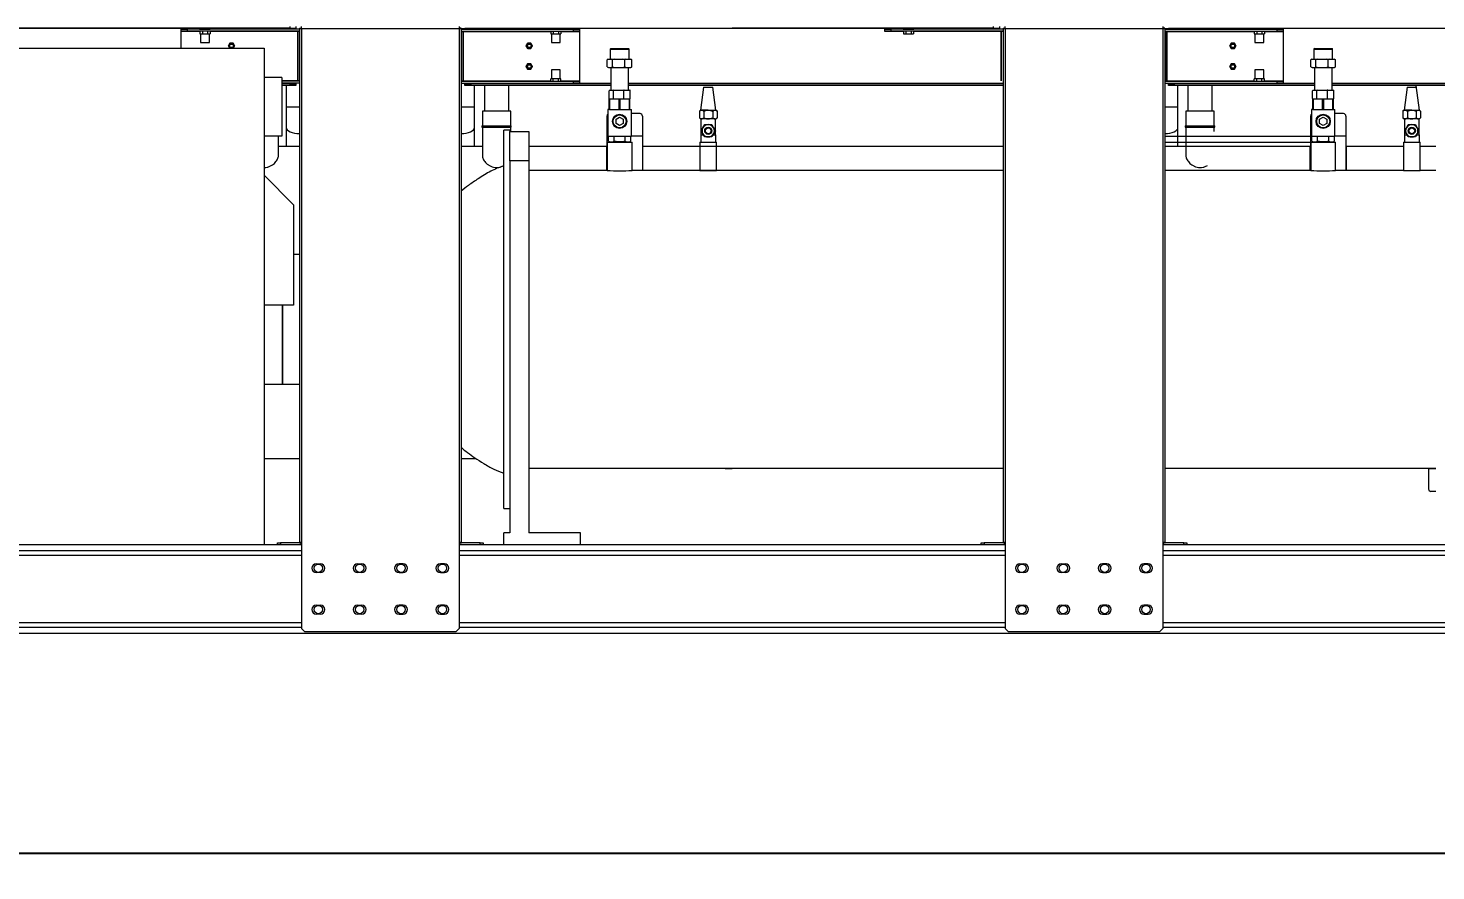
# Model space of a CAD drawing. Header units: millimetres. Extents: x 113490 to 142599, y -20467 to 115.
# Drawn here: x 129510 to 131893, y -8731 to -7305 of the extents above; entities that cross this region are included whole.
import ezdxf

# ---------------------------------------------------------------- set-up
doc = ezdxf.new("R2010")
doc.units = ezdxf.units.MM
doc.layers.add('DV1_0', color=7, linetype='Continuous')
doc.styles.get("Standard").update_dxf_attribs({"font": 'msyh.ttf'})
doc.dimstyles.new('ISO-25', dxfattribs={"dimtxt": 2.5, "dimasz": 2.5, "dimexe": 1.25, "dimexo": 0.625, "dimtad": 1, "dimtxsty": 'Standard', "dimcen": 2.5, "dimadec": 0, "dimazin": 0, "dimtfac": 1, "dimtmove": 0, "dimatfit": 3, "dimfxl": 1, "dimarcsym": 0})

# ---------------------------------------------------------------- blocks, each defined once
blk = doc.blocks.new('*D15')
at = {"color": 0, "lineweight": -2}
for p, q in [((122355.3, -8236.2), (122355.3, -8731)), ((135475.3, -8236.2), (135475.3, -8731)), ((122415.3, -8701), (135415.3, -8701))]:
    blk.add_line(p, q, dxfattribs=at)
at = {"color": 0}
for points in [[(122415.3, -8691), (122415.3, -8711), (122355.3, -8701)], [(135415.3, -8691), (135415.3, -8711), (135475.3, -8701)]]:
    blk.add_solid(points, dxfattribs=at)
at = {"layer": 'Defpoints', "color": 0}
for p in [(122355.3, -8235.2), (135475.3, -8235.2), (135475.3, -8701)]:
    blk.add_point(p, dxfattribs=at)
at = {"color": 0, "insert": (128915.3, -8655), "char_height": 50, "attachment_point": 5}
blk.add_mtext('13150', dxfattribs=at)

msp = doc.modelspace()

# ---------------------------------------------------------------- linework, layer by layer
at = {"layer": 'DV1_0', "color": 7, "linetype": 'Continuous', "lineweight": 20}
for p, q in [((129963.3, -7306), (129058.3, -7306)), ((129800.6, -7310.9), (129769.3, -7310.9)), ((129965.7, -7310.9), (129817.9, -7310.9)), ((129963.3, -7306.6), (129969.3, -7306.6)), ((129965.7, -7310.9), (129965.7, -7394.7)), ((129972.9, -7306), (130239.7, -7306)), ((129972.9, -7306), (129972.9, -8175.4)), ((130239.7, -7306), (130239.7, -8175.4)), ((130249.3, -7306.6), (130243.3, -7306.6)), ((130246.9, -7310.9), (130394.6, -7310.9)), ((130246.9, -7394.7), (130246.9, -7310.9)), ((130701.8, -7306), (130249.3, -7306)), ((130411.9, -7310.9), (130443.3, -7310.9)), ((131154.3, -7306), (130701.8, -7306)), ((130991.6, -7310.9), (130960.3, -7310.9)), ((131156.7, -7310.9), (131008.9, -7310.9)), ((131154.3, -7306.6), (131160.3, -7306.6)), ((131156.7, -7310.9), (131156.7, -7394.7)), ((131163.9, -7306), (131430.7, -7306)), ((131163.9, -7306), (131163.9, -8175.4)), ((131430.7, -7306), (131430.7, -8175.4)), ((131440.3, -7306.6), (131434.3, -7306.6)), ((131437.9, -7310.9), (131585.6, -7310.9)), ((131437.9, -7394.7), (131437.9, -7310.9)), ((132345.3, -7306), (131440.3, -7306)), ((131602.9, -7310.9), (131634.3, -7310.9)), ((130495.3, -7341), (130527.3, -7341)), ((131686.3, -7341), (131718.3, -7341)), ((129965.7, -7394.7), (129939.3, -7394.7)), ((129963.3, -7398.8), (129939.3, -7398.8)), ((130246.9, -7394.7), (130394.6, -7394.7)), ((130394.3, -7398.8), (130249.3, -7398.8)), ((130411.9, -7394.7), (130443.3, -7394.7)), ((130496.3, -7398.8), (130412.3, -7398.8)), ((131160.3, -7398.8), (130526.3, -7398.8)), ((131437.9, -7394.7), (131585.6, -7394.7)), ((131585.3, -7398.8), (131440.3, -7398.8)), ((131602.9, -7394.7), (131634.3, -7394.7)), ((131687.3, -7398.8), (131603.3, -7398.8)), ((132345.3, -7398.8), (131717.3, -7398.8)), ((130494.8, -7443), (130494.8, -7425)), ((130510.3, -7443), (130510.3, -7425)), ((130512.3, -7443), (130512.3, -7425)), ((130527.8, -7443), (130527.8, -7425)), ((131685.8, -7443), (131685.8, -7425)), ((131701.3, -7443), (131701.3, -7425)), ((131703.3, -7443), (131703.3, -7425)), ((131718.8, -7443), (131718.8, -7425)), ((129947, -7438.3), (129969.3, -7438.3)), ((130243.3, -7438.3), (130265.5, -7438.3)), ((131434.3, -7438.3), (131456.5, -7438.3)), ((130357.3, -7530), (130325.3, -7530)), ((127857.7, -8197), (129972.9, -8197)), ((130239.7, -8197), (130701.8, -8197)), ((130701.8, -8197), (131163.9, -8197)), ((131430.7, -8197), (132354.9, -8197)), ((127857.7, -8311), (129972.9, -8311)), ((130239.7, -8311), (130701.8, -8311)), ((130701.8, -8311), (131163.9, -8311)), ((131430.7, -8311), (132354.9, -8311))]:
    msp.add_line(p, q, dxfattribs=at)
at = {"layer": 'DV1_0', "color": 7, "linetype": 'Continuous', "lineweight": 15}
for p, q in [((129953.3, -7305.4), (129068.3, -7305.4)), ((129769.3, -7310.3), (129769.3, -7307.3)), ((129769.3, -7307.3), (129779.3, -7307.3)), ((129769.3, -7310.9), (129769.3, -7310.3)), ((129779.3, -7310.3), (129769.3, -7310.3)), ((129769.3, -7339), (129769.3, -7310.9)), ((129969.3, -7307.3), (129779.3, -7307.3)), ((129779.3, -7307.3), (129779.3, -7310.3)), ((129969.3, -7310.3), (129779.3, -7310.3)), ((129800.3, -7307.3), (129800.3, -7306.8)), ((129800.3, -7306.8), (129804.8, -7306.8)), ((129800.6, -7310.3), (129800.6, -7314.8)), ((129800.6, -7314.8), (129802.8, -7314.8)), ((129801.8, -7314.8), (129801.8, -7329.8)), ((129802.8, -7314.8), (129804.9, -7314.8)), ((129804.8, -7307.3), (129804.8, -7306.8)), ((129804.8, -7306.8), (129813.8, -7306.8)), ((129804.9, -7310.3), (129804.9, -7314.8)), ((129804.9, -7314.8), (129809.3, -7314.8)), ((129809.3, -7314.8), (129813.6, -7314.8)), ((129813.6, -7310.3), (129813.6, -7314.8)), ((129813.6, -7314.8), (129815.8, -7314.8)), ((129813.8, -7307.3), (129813.8, -7306.8)), ((129813.8, -7306.8), (129818.3, -7306.8)), ((129815.8, -7314.8), (129817.9, -7314.8)), ((129816.8, -7329.8), (129816.8, -7314.8)), ((129817.9, -7310.3), (129817.9, -7314.8)), ((129818.3, -7307.3), (129818.3, -7306.8)), ((129953.3, -7305.4), (129953.3, -7302.4)), ((129963.3, -7302.4), (129963.3, -7305.4)), ((129963.3, -7306), (129963.3, -7305.4)), ((129963.3, -7307.3), (129963.3, -7306)), ((129965.7, -7310.3), (129965.7, -7310.9)), ((129966.3, -7310.9), (129965.7, -7310.9)), ((129966.3, -7310.9), (129966.3, -7394.7)), ((129969.3, -7310.9), (129966.3, -7310.9)), ((129969.3, -7305.4), (129969.3, -7306)), ((129969.3, -7305.4), (129972.3, -7305.4)), ((129969.3, -7306), (129972.9, -7306)), ((129969.3, -7306), (129969.3, -8175.4)), ((129972.9, -7305.4), (129972.3, -7305.4)), ((129972.3, -7305.4), (129972.3, -7306)), ((129972.9, -7306), (129972.9, -7302.4)), ((130239.7, -7302.4), (130239.7, -7306)), ((130240.3, -7305.4), (130239.7, -7305.4)), ((130239.7, -7306), (130243.3, -7306)), ((130243.3, -7305.4), (130240.3, -7305.4)), ((130240.3, -7305.4), (130240.3, -7306)), ((130243.3, -7305.4), (130243.3, -7306)), ((130243.3, -7306), (130243.3, -8175.4)), ((130243.3, -7307.3), (130433.3, -7307.3)), ((130243.3, -7310.3), (130433.3, -7310.3)), ((130243.3, -7310.9), (130246.3, -7310.9)), ((130246.3, -7310.9), (130246.9, -7310.9)), ((130246.3, -7394.7), (130246.3, -7310.9)), ((130246.9, -7310.9), (130246.9, -7310.3)), ((130249.3, -7306), (130249.3, -7305.4)), ((130249.3, -7307.3), (130249.3, -7306)), ((130394.3, -7307.3), (130394.3, -7306.8)), ((130394.3, -7306.8), (130398.8, -7306.8)), ((130394.6, -7310.3), (130394.6, -7314.8)), ((130394.6, -7314.8), (130396.8, -7314.8)), ((130395.8, -7314.8), (130395.8, -7329.8)), ((130396.8, -7314.8), (130398.9, -7314.8)), ((130398.8, -7307.3), (130398.8, -7306.8)), ((130398.8, -7306.8), (130407.8, -7306.8)), ((130398.9, -7310.3), (130398.9, -7314.8)), ((130398.9, -7314.8), (130403.3, -7314.8)), ((130403.3, -7314.8), (130407.6, -7314.8)), ((130407.6, -7310.3), (130407.6, -7314.8)), ((130407.6, -7314.8), (130409.8, -7314.8)), ((130407.8, -7307.3), (130407.8, -7306.8)), ((130407.8, -7306.8), (130412.3, -7306.8)), ((130409.8, -7314.8), (130411.9, -7314.8)), ((130410.8, -7329.8), (130410.8, -7314.8)), ((130411.9, -7310.3), (130411.9, -7314.8)), ((130412.3, -7307.3), (130412.3, -7306.8)), ((130433.3, -7310.3), (130433.3, -7307.3)), ((130433.3, -7307.3), (130443.3, -7307.3)), ((130443.3, -7310.3), (130433.3, -7310.3)), ((130443.3, -7307.3), (130443.3, -7310.3)), ((130443.3, -7310.3), (130443.3, -7310.9)), ((130443.3, -7310.9), (130443.3, -7394.7)), ((131144.3, -7305.4), (130701.8, -7305.4)), ((130960.3, -7310.3), (130960.3, -7307.3)), ((130960.3, -7307.3), (130970.3, -7307.3)), ((130960.3, -7310.9), (130960.3, -7310.3)), ((130970.3, -7310.3), (130960.3, -7310.3)), ((131160.3, -7307.3), (130970.3, -7307.3)), ((130970.3, -7307.3), (130970.3, -7310.3)), ((131160.3, -7310.3), (130970.3, -7310.3)), ((130991.3, -7307.3), (130991.3, -7306.8)), ((130991.3, -7306.8), (130995.8, -7306.8)), ((130991.6, -7310.3), (130991.6, -7314.8)), ((130991.6, -7314.8), (130993.8, -7314.8)), ((130993.8, -7314.8), (130995.9, -7314.8)), ((130995.8, -7307.3), (130995.8, -7306.8)), ((130995.8, -7306.8), (131004.8, -7306.8)), ((130995.9, -7310.3), (130995.9, -7314.8)), ((130995.9, -7314.8), (131000.3, -7314.8)), ((131000.3, -7314.8), (131004.6, -7314.8)), ((131004.6, -7310.3), (131004.6, -7314.8)), ((131004.6, -7314.8), (131006.8, -7314.8)), ((131004.8, -7307.3), (131004.8, -7306.8)), ((131004.8, -7306.8), (131009.3, -7306.8)), ((131006.8, -7314.8), (131008.9, -7314.8)), ((131008.9, -7310.3), (131008.9, -7314.8)), ((131009.3, -7307.3), (131009.3, -7306.8)), ((131144.3, -7305.4), (131144.3, -7302.4)), ((131154.3, -7302.4), (131154.3, -7305.4)), ((131154.3, -7306), (131154.3, -7305.4)), ((131154.3, -7307.3), (131154.3, -7306)), ((131156.7, -7310.3), (131156.7, -7310.9)), ((131157.3, -7310.9), (131156.7, -7310.9)), ((131157.3, -7310.9), (131157.3, -7394.7)), ((131160.3, -7310.9), (131157.3, -7310.9)), ((131160.3, -7305.4), (131160.3, -7306)), ((131160.3, -7305.4), (131163.3, -7305.4)), ((131160.3, -7306), (131163.9, -7306)), ((131160.3, -7306), (131160.3, -8175.4)), ((131163.9, -7305.4), (131163.3, -7305.4)), ((131163.3, -7305.4), (131163.3, -7306)), ((131163.9, -7306), (131163.9, -7302.4)), ((131430.7, -7302.4), (131430.7, -7306)), ((131431.3, -7305.4), (131430.7, -7305.4)), ((131430.7, -7306), (131434.3, -7306)), ((131434.3, -7305.4), (131431.3, -7305.4)), ((131431.3, -7305.4), (131431.3, -7306)), ((131434.3, -7305.4), (131434.3, -7306)), ((131434.3, -7306), (131434.3, -8175.4)), ((131434.3, -7307.3), (131624.3, -7307.3)), ((131434.3, -7310.3), (131624.3, -7310.3)), ((131434.3, -7310.9), (131437.3, -7310.9)), ((131437.3, -7310.9), (131437.9, -7310.9)), ((131437.3, -7394.7), (131437.3, -7310.9)), ((131437.9, -7310.9), (131437.9, -7310.3)), ((131440.3, -7306), (131440.3, -7305.4)), ((131440.3, -7307.3), (131440.3, -7306)), ((131585.3, -7307.3), (131585.3, -7306.8)), ((131585.3, -7306.8), (131589.8, -7306.8)), ((131585.6, -7310.3), (131585.6, -7314.8)), ((131585.6, -7314.8), (131587.8, -7314.8)), ((131586.8, -7314.8), (131586.8, -7329.8)), ((131587.8, -7314.8), (131589.9, -7314.8)), ((131589.8, -7307.3), (131589.8, -7306.8)), ((131589.8, -7306.8), (131598.8, -7306.8)), ((131589.9, -7310.3), (131589.9, -7314.8)), ((131589.9, -7314.8), (131594.3, -7314.8)), ((131594.3, -7314.8), (131598.6, -7314.8)), ((131598.6, -7310.3), (131598.6, -7314.8)), ((131598.6, -7314.8), (131600.8, -7314.8)), ((131598.8, -7307.3), (131598.8, -7306.8)), ((131598.8, -7306.8), (131603.3, -7306.8)), ((131600.8, -7314.8), (131602.9, -7314.8)), ((131601.8, -7329.8), (131601.8, -7314.8)), ((131602.9, -7310.3), (131602.9, -7314.8)), ((131603.3, -7307.3), (131603.3, -7306.8)), ((131624.3, -7310.3), (131624.3, -7307.3)), ((131624.3, -7307.3), (131634.3, -7307.3)), ((131634.3, -7310.3), (131624.3, -7310.3)), ((131634.3, -7307.3), (131634.3, -7310.3)), ((131634.3, -7310.3), (131634.3, -7310.9)), ((131634.3, -7310.9), (131634.3, -7394.7)), ((129210.8, -7339), (129909.3, -7339)), ((129801.8, -7329.8), (129816.8, -7329.8)), ((129851.6, -7330.7), (129849, -7335.3)), ((129849, -7335.3), (129851.1, -7339)), ((129849.1, -7335.3), (129851.7, -7330.8)), ((129851.2, -7339), (129849.1, -7335.3)), ((129856.9, -7330.7), (129851.6, -7330.7)), ((129851.7, -7330.8), (129856.9, -7330.8)), ((129859.6, -7335.3), (129856.9, -7330.7)), ((129856.9, -7330.8), (129859.5, -7335.3)), ((129859.5, -7335.3), (129857.3, -7339)), ((129857.4, -7339), (129859.6, -7335.3)), ((129909.3, -7339), (129909.3, -8179)), ((130355.7, -7330.7), (130353, -7335.3)), ((130353, -7335.3), (130355.7, -7339.9)), ((130353.1, -7335.3), (130355.7, -7330.8)), ((130355.7, -7339.8), (130353.1, -7335.3)), ((130361, -7330.7), (130355.7, -7330.7)), ((130355.7, -7330.8), (130360.9, -7330.8)), ((130360.9, -7330.8), (130363.5, -7335.3)), ((130363.5, -7335.3), (130360.9, -7339.8)), ((130363.6, -7335.3), (130361, -7330.7)), ((130361, -7339.9), (130363.6, -7335.3)), ((130395.8, -7329.8), (130410.8, -7329.8)), ((131546.7, -7330.7), (131544, -7335.3)), ((131544, -7335.3), (131546.7, -7339.9)), ((131544.1, -7335.3), (131546.7, -7330.8)), ((131546.7, -7339.8), (131544.1, -7335.3)), ((131552, -7330.7), (131546.7, -7330.7)), ((131546.7, -7330.8), (131551.9, -7330.8)), ((131551.9, -7330.8), (131554.5, -7335.3)), ((131554.5, -7335.3), (131551.9, -7339.8)), ((131554.6, -7335.3), (131552, -7330.7)), ((131552, -7339.9), (131554.6, -7335.3)), ((131586.8, -7329.8), (131601.8, -7329.8)), ((130360.9, -7339.8), (130355.7, -7339.8)), ((130355.7, -7339.9), (130361, -7339.9)), ((130491.8, -7358), (130490.4, -7359)), ((130490.4, -7370.8), (130490.4, -7359)), ((130491.8, -7358), (130491.3, -7358.3)), ((130491.8, -7358), (130491.8, -7358)), ((130491.8, -7358), (130497.5, -7358)), ((130495.3, -7341), (130495.3, -7358)), ((130496.3, -7340), (130526.3, -7340)), ((130497.5, -7358), (130502.5, -7358)), ((130499, -7359), (130497.5, -7358)), ((130502.5, -7358), (130499, -7359)), ((130499, -7370.8), (130499, -7359)), ((130502.5, -7358), (130516.4, -7358)), ((130516.4, -7358), (130521.9, -7358)), ((130521.9, -7358), (130519.9, -7359)), ((130519.9, -7370.8), (130519.9, -7359)), ((130521.9, -7358), (130530.1, -7358)), ((130527.3, -7358), (130527.3, -7341)), ((130530.1, -7358), (130530.7, -7358)), ((130531.2, -7358.3), (130530.7, -7358)), ((130531.2, -7358.3), (130532.2, -7359)), ((130532.2, -7370.8), (130532.2, -7359)), ((131551.9, -7339.8), (131546.7, -7339.8)), ((131546.7, -7339.9), (131552, -7339.9)), ((131682.8, -7358), (131681.4, -7359)), ((131681.4, -7370.8), (131681.4, -7359)), ((131682.8, -7358), (131682.3, -7358.3)), ((131682.8, -7358), (131682.8, -7358)), ((131682.8, -7358), (131688.5, -7358)), ((131686.3, -7341), (131686.3, -7358)), ((131687.3, -7340), (131717.3, -7340)), ((131688.5, -7358), (131693.5, -7358)), ((131690, -7359), (131688.5, -7358)), ((131693.5, -7358), (131690, -7359)), ((131690, -7370.8), (131690, -7359)), ((131693.5, -7358), (131707.4, -7358)), ((131707.4, -7358), (131712.9, -7358)), ((131712.9, -7358), (131710.9, -7359)), ((131710.9, -7370.8), (131710.9, -7359)), ((131712.9, -7358), (131721.1, -7358)), ((131718.3, -7358), (131718.3, -7341)), ((131721.1, -7358), (131721.7, -7358)), ((131722.2, -7358.3), (131721.7, -7358)), ((131722.2, -7358.3), (131723.2, -7359)), ((131723.2, -7370.8), (131723.2, -7359)), ((130355.6, -7365.7), (130353, -7370.3)), ((130353, -7370.3), (130355.6, -7374.9)), ((130353.1, -7370.3), (130355.7, -7365.8)), ((130355.7, -7374.8), (130353.1, -7370.3)), ((130360.9, -7365.7), (130355.6, -7365.7)), ((130355.6, -7374.9), (130360.9, -7374.9)), ((130355.7, -7365.8), (130360.9, -7365.8)), ((130360.9, -7374.8), (130355.7, -7374.8)), ((130363.6, -7370.3), (130360.9, -7365.7)), ((130360.9, -7365.8), (130363.5, -7370.3)), ((130360.9, -7374.9), (130363.6, -7370.3)), ((130363.5, -7370.3), (130360.9, -7374.8)), ((130410.8, -7375.8), (130395.8, -7375.8)), ((130395.8, -7375.8), (130395.8, -7390.8)), ((130410.8, -7390.8), (130410.8, -7375.8)), ((130490.4, -7370.8), (130492.4, -7372)), ((130491.3, -7371.4), (130492.3, -7372)), ((130492.4, -7372), (130492.3, -7372)), ((130492.4, -7372), (130496.9, -7372)), ((130496.3, -7372), (130496.3, -7410)), ((130496.9, -7372), (130499, -7370.8)), ((130496.9, -7372), (130503.9, -7372)), ((130499, -7370.8), (130503.9, -7372)), ((130503.9, -7372), (130514.9, -7372)), ((130514.9, -7372), (130519.9, -7370.8)), ((130514.9, -7372), (130522.8, -7372)), ((130519.9, -7370.8), (130522.8, -7372)), ((130522.8, -7372), (130529.2, -7372)), ((130526.3, -7410), (130526.3, -7372)), ((130529.2, -7372), (130532.2, -7370.8)), ((130529.2, -7372), (130530.3, -7372)), ((130530.3, -7372), (130531.2, -7371.4)), ((130532.2, -7370.8), (130531.2, -7371.4)), ((131546.6, -7365.7), (131544, -7370.3)), ((131544, -7370.3), (131546.6, -7374.9)), ((131544.1, -7370.3), (131546.7, -7365.8)), ((131546.7, -7374.8), (131544.1, -7370.3)), ((131551.9, -7365.7), (131546.6, -7365.7)), ((131546.6, -7374.9), (131551.9, -7374.9)), ((131546.7, -7365.8), (131551.9, -7365.8)), ((131551.9, -7374.8), (131546.7, -7374.8)), ((131554.6, -7370.3), (131551.9, -7365.7)), ((131551.9, -7365.8), (131554.5, -7370.3)), ((131551.9, -7374.9), (131554.6, -7370.3)), ((131554.5, -7370.3), (131551.9, -7374.8)), ((131601.8, -7375.8), (131586.8, -7375.8)), ((131586.8, -7375.8), (131586.8, -7390.8)), ((131601.8, -7390.8), (131601.8, -7375.8)), ((131681.4, -7370.8), (131683.4, -7372)), ((131682.3, -7371.4), (131683.3, -7372)), ((131683.4, -7372), (131683.3, -7372)), ((131683.4, -7372), (131687.9, -7372)), ((131687.3, -7372), (131687.3, -7410)), ((131687.9, -7372), (131690, -7370.8)), ((131687.9, -7372), (131694.9, -7372)), ((131690, -7370.8), (131694.9, -7372)), ((131694.9, -7372), (131705.9, -7372)), ((131705.9, -7372), (131710.9, -7370.8)), ((131705.9, -7372), (131713.8, -7372)), ((131710.9, -7370.8), (131713.8, -7372)), ((131713.8, -7372), (131720.2, -7372)), ((131717.3, -7410), (131717.3, -7372)), ((131720.2, -7372), (131723.2, -7370.8)), ((131720.2, -7372), (131721.3, -7372)), ((131721.3, -7372), (131722.2, -7371.4)), ((131723.2, -7370.8), (131722.2, -7371.4)), ((129939.3, -7389), (129909.3, -7389)), ((129939.3, -7389), (129939.3, -7488)), ((129969.3, -7395.3), (129939.3, -7395.3)), ((129969.3, -7398.3), (129939.3, -7398.3)), ((129953.3, -7399.4), (129939.3, -7399.4)), ((129953.3, -7402.4), (129939.3, -7402.4)), ((129947, -7402.4), (129947, -7438.3)), ((129953.3, -7402.4), (129953.3, -7399.4)), ((129953.3, -7399.4), (129963.3, -7399.4)), ((129963.3, -7402.4), (129953.3, -7402.4)), ((129963.3, -7398.8), (129963.3, -7398.3)), ((129963.3, -7399.4), (129963.3, -7398.8)), ((129963.3, -7399.4), (129963.3, -7402.4)), ((129965.7, -7394.7), (129965.7, -7395.3)), ((129966.3, -7394.7), (129965.7, -7394.7)), ((129969.3, -7394.7), (129966.3, -7394.7)), ((130243.3, -7394.7), (130246.3, -7394.7)), ((130243.3, -7395.3), (130433.3, -7395.3)), ((130243.3, -7398.3), (130433.3, -7398.3)), ((130246.3, -7394.7), (130246.9, -7394.7)), ((130246.9, -7395.3), (130246.9, -7394.7)), ((130249.3, -7398.8), (130249.3, -7398.3)), ((130249.3, -7399.4), (130249.3, -7398.8)), ((130249.3, -7399.4), (130259.3, -7399.4)), ((130249.3, -7402.4), (130249.3, -7399.4)), ((130259.3, -7402.4), (130249.3, -7402.4)), ((130496.3, -7399.4), (130259.3, -7399.4)), ((130259.3, -7399.4), (130259.3, -7402.4)), ((130496.3, -7402.4), (130259.3, -7402.4)), ((130265.5, -7438.3), (130265.5, -7402.4)), ((130282.3, -7402.4), (130282.3, -7446)), ((130323.6, -7446), (130323.6, -7402.4)), ((130394.3, -7398.3), (130394.3, -7398.8)), ((130398.8, -7398.8), (130394.3, -7398.8)), ((130394.6, -7395.3), (130394.6, -7390.8)), ((130396.8, -7390.8), (130394.6, -7390.8)), ((130398.9, -7390.8), (130396.8, -7390.8)), ((130398.8, -7398.3), (130398.8, -7398.8)), ((130407.8, -7398.8), (130398.8, -7398.8)), ((130403.3, -7390.8), (130398.9, -7390.8)), ((130398.9, -7395.3), (130398.9, -7390.8)), ((130407.6, -7390.8), (130403.3, -7390.8)), ((130409.8, -7390.8), (130407.6, -7390.8)), ((130407.6, -7395.3), (130407.6, -7390.8)), ((130407.8, -7398.3), (130407.8, -7398.8)), ((130412.3, -7398.8), (130407.8, -7398.8)), ((130411.9, -7390.8), (130409.8, -7390.8)), ((130411.9, -7395.3), (130411.9, -7390.8)), ((130412.3, -7398.3), (130412.3, -7398.8)), ((130433.3, -7398.3), (130433.3, -7395.3)), ((130433.3, -7395.3), (130443.3, -7395.3)), ((130443.3, -7398.3), (130433.3, -7398.3)), ((130443.3, -7394.7), (130443.3, -7395.3)), ((130443.3, -7395.3), (130443.3, -7398.3)), ((130494.1, -7410), (130493.4, -7411.2)), ((130494.1, -7410), (130500.4, -7410)), ((130500.4, -7410), (130501.5, -7410)), ((130500.7, -7424.4), (130500.7, -7410.6)), ((130501.5, -7410), (130518.2, -7410)), ((130518.2, -7410), (130518.9, -7410)), ((130518.6, -7424.5), (130518.6, -7410.3)), ((130518.9, -7410), (130528.7, -7410)), ((131160.3, -7399.4), (130526.3, -7399.4)), ((131160.3, -7402.4), (130526.3, -7402.4)), ((130528.7, -7410), (130528.8, -7410)), ((130529.2, -7424.4), (130529.2, -7410.6)), ((130653.3, -7405), (130648.3, -7444)), ((130653.3, -7405), (130669.3, -7405)), ((130674.3, -7444), (130669.3, -7405)), ((131434.3, -7394.7), (131437.3, -7394.7)), ((131434.3, -7395.3), (131624.3, -7395.3)), ((131434.3, -7398.3), (131624.3, -7398.3)), ((131437.3, -7394.7), (131437.9, -7394.7)), ((131437.9, -7395.3), (131437.9, -7394.7)), ((131440.3, -7398.8), (131440.3, -7398.3)), ((131440.3, -7399.4), (131440.3, -7398.8)), ((131440.3, -7399.4), (131450.3, -7399.4)), ((131440.3, -7402.4), (131440.3, -7399.4)), ((131450.3, -7402.4), (131440.3, -7402.4)), ((131687.3, -7399.4), (131450.3, -7399.4)), ((131450.3, -7399.4), (131450.3, -7402.4)), ((131687.3, -7402.4), (131450.3, -7402.4)), ((131456.5, -7438.3), (131456.5, -7402.4)), ((131473.3, -7402.4), (131473.3, -7446)), ((131514.6, -7446), (131514.6, -7402.4)), ((131585.3, -7398.3), (131585.3, -7398.8)), ((131589.8, -7398.8), (131585.3, -7398.8)), ((131585.6, -7395.3), (131585.6, -7390.8)), ((131587.8, -7390.8), (131585.6, -7390.8)), ((131589.9, -7390.8), (131587.8, -7390.8)), ((131589.8, -7398.3), (131589.8, -7398.8)), ((131598.8, -7398.8), (131589.8, -7398.8)), ((131594.3, -7390.8), (131589.9, -7390.8)), ((131589.9, -7395.3), (131589.9, -7390.8)), ((131598.6, -7390.8), (131594.3, -7390.8)), ((131600.8, -7390.8), (131598.6, -7390.8)), ((131598.6, -7395.3), (131598.6, -7390.8)), ((131598.8, -7398.3), (131598.8, -7398.8)), ((131603.3, -7398.8), (131598.8, -7398.8)), ((131602.9, -7390.8), (131600.8, -7390.8)), ((131602.9, -7395.3), (131602.9, -7390.8)), ((131603.3, -7398.3), (131603.3, -7398.8)), ((131624.3, -7398.3), (131624.3, -7395.3)), ((131624.3, -7395.3), (131634.3, -7395.3)), ((131634.3, -7398.3), (131624.3, -7398.3)), ((131634.3, -7394.7), (131634.3, -7395.3)), ((131634.3, -7395.3), (131634.3, -7398.3)), ((131685.1, -7410), (131684.4, -7411.2)), ((131685.1, -7410), (131691.4, -7410)), ((131691.4, -7410), (131692.5, -7410)), ((131691.7, -7424.4), (131691.7, -7410.6)), ((131692.5, -7410), (131709.2, -7410)), ((131709.2, -7410), (131709.9, -7410)), ((131709.6, -7424.5), (131709.6, -7410.3)), ((131709.9, -7410), (131719.7, -7410)), ((132345.3, -7399.4), (131717.3, -7399.4)), ((132345.3, -7402.4), (131717.3, -7402.4)), ((131719.7, -7410), (131719.8, -7410)), ((131720.2, -7424.4), (131720.2, -7410.6)), ((131844.3, -7405), (131839.3, -7444)), ((131844.3, -7405), (131860.3, -7405)), ((131865.3, -7444), (131859.9, -7402.4)), ((130493.4, -7424.2), (130493.4, -7411.2)), ((130493.4, -7424.2), (130494.7, -7425)), ((130493.8, -7425), (130494.8, -7425)), ((130493.8, -7443), (130493.8, -7425)), ((130494.3, -7424.8), (130494.7, -7425)), ((130494.8, -7425), (130510.3, -7425)), ((130499.7, -7425), (130500.7, -7424.4)), ((130500.7, -7424.4), (130503, -7425)), ((130510.3, -7425), (130512.3, -7425)), ((130512.3, -7425), (130527.8, -7425)), ((130527.8, -7425), (130529.2, -7424.4)), ((130527.8, -7425), (130528.8, -7425)), ((130528.2, -7425), (130528.5, -7424.8)), ((130529.2, -7424.4), (130528.5, -7424.8)), ((130528.8, -7443), (130528.8, -7425)), ((131684.4, -7424.2), (131684.4, -7411.2)), ((131684.4, -7424.2), (131685.7, -7425)), ((131684.8, -7425), (131685.8, -7425)), ((131684.8, -7443), (131684.8, -7425)), ((131685.3, -7424.8), (131685.7, -7425)), ((131685.8, -7425), (131701.3, -7425)), ((131690.7, -7425), (131691.7, -7424.4)), ((131691.7, -7424.4), (131694, -7425)), ((131701.3, -7425), (131703.3, -7425)), ((131703.3, -7425), (131718.8, -7425)), ((131718.8, -7425), (131720.2, -7424.4)), ((131718.8, -7425), (131719.8, -7425)), ((131719.2, -7425), (131719.5, -7424.8)), ((131720.2, -7424.4), (131719.5, -7424.8)), ((131719.8, -7443), (131719.8, -7425)), ((129947, -7438.3), (129947, -7473.3)), ((130265.5, -7473.3), (130265.5, -7438.3)), ((130326.9, -7446), (130278.9, -7446)), ((130278.9, -7446), (130278.9, -7470.7)), ((130326.9, -7470.7), (130326.9, -7446)), ((130489.8, -7454), (130489.8, -7488)), ((130494, -7443), (130491.4, -7443)), ((130491.4, -7443), (130491.4, -7488)), ((130494, -7443), (130511.3, -7443)), ((130505.3, -7459.5), (130511.3, -7456)), ((130511.3, -7443), (130528.5, -7443)), ((130511.3, -7456), (130517.3, -7459.5)), ((130528.5, -7443), (130531.2, -7443)), ((130531.2, -7488), (130531.2, -7443)), ((130545.8, -7450), (130531.2, -7450)), ((130549.8, -7454), (130549.8, -7488)), ((130648.3, -7444), (130646.3, -7446)), ((130646.3, -7446), (130646.3, -7457)), ((130646.3, -7457), (130648.3, -7459)), ((130661.3, -7444), (130648.3, -7444)), ((130653.8, -7446), (130653.8, -7457)), ((130661.3, -7444), (130672.5, -7444)), ((130668.8, -7446), (130668.8, -7457)), ((130674.3, -7444), (130672.5, -7444)), ((130676.3, -7446), (130674.3, -7444)), ((130674.3, -7459), (130676.3, -7457)), ((130676.3, -7446), (130676.3, -7457)), ((131456.5, -7473.3), (131456.5, -7438.3)), ((131517.9, -7446), (131469.9, -7446)), ((131469.9, -7446), (131469.9, -7470.7)), ((131517.9, -7470.7), (131517.9, -7446)), ((131680.8, -7454), (131680.8, -7488)), ((131685, -7443), (131682.4, -7443)), ((131682.4, -7443), (131682.4, -7488)), ((131685, -7443), (131702.3, -7443)), ((131696.3, -7459.5), (131702.3, -7456)), ((131702.3, -7443), (131719.5, -7443)), ((131702.3, -7456), (131708.3, -7459.5)), ((131719.5, -7443), (131722.2, -7443)), ((131722.2, -7488), (131722.2, -7443)), ((131736.8, -7450), (131722.2, -7450)), ((131740.8, -7454), (131740.8, -7488)), ((131839.3, -7444), (131837.3, -7446)), ((131837.3, -7446), (131837.3, -7457)), ((131837.3, -7457), (131839.3, -7459)), ((131852.3, -7444), (131839.3, -7444)), ((131844.8, -7446), (131844.8, -7457)), ((131852.3, -7444), (131863.5, -7444)), ((131859.8, -7446), (131859.8, -7457)), ((131865.3, -7444), (131863.5, -7444)), ((131867.3, -7446), (131865.3, -7444)), ((131865.3, -7459), (131867.3, -7457)), ((131867.3, -7446), (131867.3, -7457)), ((129947, -7473.3), (129947, -7505.5)), ((130265.5, -7505.5), (130265.5, -7473.3)), ((130277.9, -7470.7), (130327.9, -7470.7)), ((130277.9, -7470.7), (130277.9, -7472.7)), ((130277.9, -7472.7), (130327.9, -7472.7)), ((130278.9, -7472.7), (130278.9, -7521.6)), ((130315.3, -8118), (130315.3, -7478)), ((130325.3, -7478), (130315.3, -7478)), ((130325.3, -7478), (130325.3, -7480)), ((130325.3, -7530), (130325.3, -7480)), ((130325.3, -7480), (130357.3, -7480)), ((130326.9, -7480), (130326.9, -7472.7)), ((130327.9, -7472.7), (130327.9, -7470.7)), ((130357.3, -7480), (130357.3, -7530)), ((130505.3, -7466.4), (130505.3, -7459.5)), ((130511.3, -7469.9), (130505.3, -7466.4)), ((130517.3, -7466.4), (130511.3, -7469.9)), ((130517.3, -7459.5), (130517.3, -7466.4)), ((130661.3, -7459), (130648.3, -7459)), ((130648.8, -7459), (130648.8, -7478.8)), ((130648.8, -7479.1), (130648.8, -7486)), ((130649.3, -7479), (130652.3, -7473.8)), ((130652.3, -7484.2), (130649.3, -7479)), ((130652.3, -7473.8), (130655.3, -7468.6)), ((130655.3, -7468.6), (130661.3, -7468.6)), ((130672.5, -7459), (130661.3, -7459)), ((130661.3, -7468.6), (130667.3, -7468.6)), ((130667.3, -7468.6), (130670.3, -7473.8)), ((130670.3, -7473.8), (130673.3, -7479)), ((130673.3, -7479), (130670.3, -7484.2)), ((130672.5, -7459), (130674.3, -7459)), ((130673.8, -7478.8), (130673.8, -7459)), ((130673.8, -7486), (130673.8, -7479.1)), ((131456.5, -7505.5), (131456.5, -7473.3)), ((131468.9, -7470.7), (131518.9, -7470.7)), ((131468.9, -7470.7), (131468.9, -7472.7)), ((131468.9, -7472.7), (131518.9, -7472.7)), ((131469.9, -7472.7), (131469.9, -7521.6)), ((131517.9, -7480), (131517.9, -7472.7)), ((131518.9, -7472.7), (131518.9, -7470.7)), ((131696.3, -7466.4), (131696.3, -7459.5)), ((131702.3, -7469.9), (131696.3, -7466.4)), ((131708.3, -7466.4), (131702.3, -7469.9)), ((131708.3, -7459.5), (131708.3, -7466.4)), ((131852.3, -7459), (131839.3, -7459)), ((131839.8, -7459), (131839.8, -7478.8)), ((131839.8, -7479.1), (131839.8, -7486)), ((131840.3, -7479), (131843.3, -7473.8)), ((131843.3, -7484.2), (131840.3, -7479)), ((131843.3, -7473.8), (131846.3, -7468.6)), ((131846.3, -7468.6), (131852.3, -7468.6)), ((131863.5, -7459), (131852.3, -7459)), ((131852.3, -7468.6), (131858.3, -7468.6)), ((131858.3, -7468.6), (131861.3, -7473.8)), ((131861.3, -7473.8), (131864.3, -7479)), ((131864.3, -7479), (131861.3, -7484.2)), ((131863.5, -7459), (131865.3, -7459)), ((131864.8, -7478.8), (131864.8, -7459)), ((131864.8, -7486), (131864.8, -7479.1)), ((129939.3, -7488), (129909.3, -7488)), ((129933.6, -7521.5), (129933.6, -7488)), ((129969.3, -7505.5), (129933.6, -7505.5)), ((130278.9, -7505.5), (130243.3, -7505.5)), ((130488.8, -7505.5), (130357.3, -7505.5)), ((130488.8, -7505.5), (130488.8, -7546)), ((130489.8, -7488), (130489.8, -7546)), ((130492.3, -7488), (130489.8, -7488)), ((130490.3, -7498), (130532.3, -7498)), ((130490.3, -7498), (130490.3, -7546)), ((130491.4, -7488), (130531.2, -7488)), ((130492.3, -7496.6), (130492.3, -7488)), ((130492.3, -7496.6), (130495.3, -7498)), ((130501.8, -7496.6), (130501.8, -7488)), ((130520.8, -7496.6), (130520.8, -7488)), ((130527.3, -7498), (130530.3, -7496.6)), ((130549.8, -7488), (130530.3, -7488)), ((130530.3, -7496.6), (130530.3, -7488)), ((130532.3, -7546), (130532.3, -7498)), ((130549.8, -7488), (130549.8, -7546)), ((130550.7, -7546), (130550.7, -7505.5)), ((131160.3, -7505.5), (130550.7, -7505.5)), ((130647.3, -7498), (130648.8, -7498)), ((130647.3, -7498), (130647.3, -7546)), ((130648.8, -7486), (130648.8, -7498)), ((130648.8, -7486), (130653.3, -7486)), ((130648.8, -7498), (130655, -7498)), ((130655.3, -7489.4), (130652.3, -7484.2)), ((130655, -7498), (130667.6, -7498)), ((130661.3, -7489.4), (130655.3, -7489.4)), ((130667.3, -7489.4), (130661.3, -7489.4)), ((130670.3, -7484.2), (130667.3, -7489.4)), ((130667.6, -7498), (130673.8, -7498)), ((130669.2, -7486), (130673.8, -7486)), ((130673.8, -7486), (130673.8, -7498)), ((130673.8, -7498), (130675.3, -7498)), ((130675.3, -7546), (130675.3, -7498)), ((130701.8, -7505.5), (130675.3, -7505.5)), ((131434.3, -7488), (131722.2, -7488)), ((131434.3, -7498), (131723.3, -7498)), ((131679.8, -7505.5), (131434.3, -7505.5)), ((131469.9, -7505.5), (131434.3, -7505.5)), ((131679.8, -7505.5), (131679.8, -7546)), ((131680.8, -7488), (131680.8, -7546)), ((131683.3, -7488), (131680.8, -7488)), ((131681.3, -7498), (131681.3, -7546)), ((131683.3, -7496.6), (131683.3, -7488)), ((131683.3, -7496.6), (131686.3, -7498)), ((131692.8, -7496.6), (131692.8, -7488)), ((131711.8, -7496.6), (131711.8, -7488)), ((131718.3, -7498), (131721.3, -7496.6)), ((131740.8, -7488), (131721.3, -7488)), ((131721.3, -7496.6), (131721.3, -7488)), ((131723.3, -7546), (131723.3, -7498)), ((131740.8, -7488), (131740.8, -7546)), ((131741.7, -7546), (131741.7, -7505.5)), ((131838.3, -7505.5), (131741.7, -7505.5)), ((131838.3, -7498), (131839.8, -7498)), ((131838.3, -7498), (131838.3, -7546)), ((131839.8, -7486), (131839.8, -7498)), ((131839.8, -7486), (131844.3, -7486)), ((131839.8, -7498), (131846, -7498)), ((131846.3, -7489.4), (131843.3, -7484.2)), ((131846, -7498), (131858.6, -7498)), ((131852.3, -7489.4), (131846.3, -7489.4)), ((131858.3, -7489.4), (131852.3, -7489.4)), ((131861.3, -7484.2), (131858.3, -7489.4)), ((131858.6, -7498), (131864.8, -7498)), ((131860.2, -7486), (131864.8, -7486)), ((131864.8, -7486), (131864.8, -7498)), ((131864.8, -7498), (131866.3, -7498)), ((131866.3, -7546), (131866.3, -7498)), ((131892.8, -7505.5), (131866.3, -7505.5)), ((130325.3, -7530), (130325.3, -7798)), ((130357.3, -7530), (130357.3, -8159)), ((130489.8, -7507.8), (130488.8, -7507.8)), ((130550.7, -7507.8), (130549.8, -7507.8)), ((131680.8, -7507.8), (131679.8, -7507.8)), ((131741.7, -7507.8), (131740.8, -7507.8)), ((129959.3, -7604), (129909.3, -7554)), ((130490.5, -7546), (130357.3, -7546)), ((131160.3, -7546), (130532.2, -7546)), ((130701.8, -7546), (130675.2, -7546)), ((131681.5, -7546), (131434.3, -7546)), ((131838.4, -7546), (131723.2, -7546)), ((131892.8, -7546), (131866.2, -7546)), ((129959.3, -7604), (129959.3, -7774)), ((129969.3, -7688.5), (129959.3, -7688.5)), ((129959.3, -7774), (129909.3, -7774)), ((129940.3, -7907.5), (129940.3, -7774)), ((129940.3, -7774), (129940.3, -7907.5)), ((130325.3, -7798), (130325.3, -8159)), ((129909.3, -7907.5), (129940.3, -7907.5)), ((129940.3, -7907.5), (129969.3, -7907.5)), ((129909.3, -8033.5), (129969.3, -8033.5)), ((130243.3, -8033.5), (130268.3, -8033.5)), ((130357.3, -8050), (131160.3, -8050)), ((130689.7, -8050), (130689.7, -8050.9)), ((130701.8, -8050.9), (130689.7, -8050.9)), ((131434.3, -8050), (131892.8, -8050)), ((131880.7, -8050), (131880.7, -8050.9)), ((131880.7, -8050.9), (131880.7, -8085)), ((131892.8, -8050.9), (131880.7, -8050.9)), ((131892.8, -8089), (131884.7, -8089)), ((130315.3, -8118), (130325.3, -8118)), ((130325.3, -8159), (130315.3, -8159)), ((130315.3, -8179), (130315.3, -8159)), ((130445.3, -8159), (130357.3, -8159)), ((130445.3, -8179), (130445.3, -8159)), ((127857.7, -8189), (129972.9, -8189)), ((127898.3, -8179), (129972.9, -8179)), ((129932.3, -8176), (129937.3, -8176)), ((129932.3, -8179), (129932.3, -8176)), ((129968.7, -8176), (129937.3, -8176)), ((129937.3, -8176), (129937.3, -8179)), ((129972.9, -8175.4), (129969.3, -8175.4)), ((129969.3, -8178.9), (129969.3, -8179)), ((129972.9, -8175.4), (129972.9, -8321)), ((130239.7, -8175.4), (130239.7, -8321)), ((130243.3, -8175.4), (130239.7, -8175.4)), ((130239.7, -8179), (130701.8, -8179)), ((130239.7, -8189), (130701.8, -8189)), ((130243.3, -8178.9), (130243.3, -8179)), ((130275.3, -8176), (130243.9, -8176)), ((130275.3, -8176), (130280.3, -8176)), ((130275.3, -8179), (130275.3, -8176)), ((130280.3, -8176), (130280.3, -8179)), ((130701.8, -8179), (131163.9, -8179)), ((130701.8, -8189), (131163.9, -8189)), ((131123.3, -8176), (131128.3, -8176)), ((131123.3, -8179), (131123.3, -8176)), ((131159.7, -8176), (131128.3, -8176)), ((131128.3, -8176), (131128.3, -8179)), ((131163.9, -8175.4), (131160.3, -8175.4)), ((131160.3, -8178.9), (131160.3, -8179)), ((131163.9, -8175.4), (131163.9, -8321)), ((131430.7, -8175.4), (131430.7, -8321)), ((131434.3, -8175.4), (131430.7, -8175.4)), ((131430.7, -8179), (132314.3, -8179)), ((131430.7, -8189), (132354.9, -8189)), ((131434.3, -8178.9), (131434.3, -8179)), ((131466.3, -8176), (131434.9, -8176)), ((131466.3, -8176), (131471.3, -8176)), ((131466.3, -8179), (131466.3, -8176)), ((131471.3, -8176), (131471.3, -8179)), ((129997.8, -8211.5), (130004.8, -8211.5)), ((130067.8, -8211.5), (130074.8, -8211.5)), ((130144.8, -8211.5), (130137.8, -8211.5)), ((130214.8, -8211.5), (130207.8, -8211.5)), ((131188.8, -8211.5), (131195.8, -8211.5)), ((131258.8, -8211.5), (131265.8, -8211.5)), ((131335.8, -8211.5), (131328.8, -8211.5)), ((131405.8, -8211.5), (131398.8, -8211.5)), ((130004.8, -8226.5), (129997.8, -8226.5)), ((130074.8, -8226.5), (130067.8, -8226.5)), ((130137.8, -8226.5), (130144.8, -8226.5)), ((130207.8, -8226.5), (130214.8, -8226.5)), ((131195.8, -8226.5), (131188.8, -8226.5)), ((131265.8, -8226.5), (131258.8, -8226.5)), ((131328.8, -8226.5), (131335.8, -8226.5)), ((131398.8, -8226.5), (131405.8, -8226.5)), ((129997.8, -8281.5), (130004.8, -8281.5)), ((130067.8, -8281.5), (130074.8, -8281.5)), ((130144.8, -8281.5), (130137.8, -8281.5)), ((130214.8, -8281.5), (130207.8, -8281.5)), ((131188.8, -8281.5), (131195.8, -8281.5)), ((131258.8, -8281.5), (131265.8, -8281.5)), ((131335.8, -8281.5), (131328.8, -8281.5)), ((131405.8, -8281.5), (131398.8, -8281.5)), ((130004.8, -8296.5), (129997.8, -8296.5)), ((130074.8, -8296.5), (130067.8, -8296.5)), ((130137.8, -8296.5), (130144.8, -8296.5)), ((130207.8, -8296.5), (130214.8, -8296.5)), ((131195.8, -8296.5), (131188.8, -8296.5)), ((131265.8, -8296.5), (131258.8, -8296.5)), ((131328.8, -8296.5), (131335.8, -8296.5)), ((131398.8, -8296.5), (131405.8, -8296.5)), ((122365.3, -8329), (130701.8, -8329)), ((127857.7, -8319), (129972.9, -8319)), ((129972.9, -8321), (129977.9, -8326)), ((129977.9, -8326), (130234.7, -8326)), ((130234.7, -8326), (130239.7, -8321)), ((130239.7, -8319), (130701.8, -8319)), ((130701.8, -8319), (131163.9, -8319)), ((130701.8, -8329), (135465.3, -8329)), ((131163.9, -8321), (131168.9, -8326)), ((131168.9, -8326), (131425.7, -8326)), ((131425.7, -8326), (131430.7, -8321)), ((131430.7, -8319), (132354.9, -8319))]:
    msp.add_line(p, q, dxfattribs=at)
for centre, radius in [((129854.3, -7335.3), 3), ((130358.3, -7335.3), 4.4), ((130358.3, -7335.3), 3), ((131549.3, -7335.3), 4.4), ((131549.3, -7335.3), 3), ((130358.3, -7370.3), 4.4), ((130358.3, -7370.3), 3), ((131549.3, -7370.3), 4.4), ((131549.3, -7370.3), 3), ((130511.3, -7463), 12), ((131702.3, -7463), 12), ((130661.3, -7479), 6), ((130661.3, -7479), 4.9), ((131852.3, -7479), 6), ((131852.3, -7479), 4.9), ((130001.3, -8219), 7), ((130071.3, -8219), 7), ((130141.3, -8219), 7), ((130211.3, -8219), 7), ((131192.3, -8219), 7), ((131262.3, -8219), 7), ((131332.3, -8219), 7), ((131402.3, -8219), 7), ((130001.3, -8289), 7), ((130071.3, -8289), 7), ((130141.3, -8289), 7), ((130211.3, -8289), 7), ((131192.3, -8289), 7), ((131262.3, -8289), 7), ((131332.3, -8289), 7), ((131402.3, -8289), 7)]:
    msp.add_circle(centre, radius, dxfattribs=at)
at = {"layer": 'DV1_0', "color": 7, "linetype": 'Continuous', "lineweight": 20}
for centre in [(130511.3, -7463), (131702.3, -7463)]:
    msp.add_circle(centre, 11, dxfattribs=at)
at = {"layer": 'DV1_0', "color": 7, "linetype": 'Continuous', "lineweight": 15}
for centre, radius, start, end in [((129972.9, -7306), 0.6, 90, 94.6795), ((130239.7, -7306), 0.6, 85.3205, 90), ((131163.9, -7306), 0.6, 90, 94.6795), ((131430.7, -7306), 0.6, 85.3205, 90), ((129854.3, -7335.3), 4.4, 0, 237.2347), ((129854.3, -7335.3), 4.4, 302.7653, 0), ((130496.3, -7341), 1, 90, 180), ((130506.5, -7398.4), 41.6, 71.3321, 76.3294), ((130526.3, -7341), 1, 0, 90), ((130523.3, -7374.3), 17.7, 60.0685, 67.4754), ((131687.3, -7341), 1, 90, 180), ((131697.5, -7398.4), 41.6, 71.3321, 76.3294), ((131717.3, -7341), 1, 0, 90), ((131714.3, -7374.3), 17.7, 60.0685, 67.4754), ((130483.7, -7420.1), 19.5, 29.0357, 31.169), ((130519.6, -7434.4), 30.4, 126.4704, 128.4175), ((130510.5, -7424.5), 23.3, 36.5696, 38.517), ((130512.1, -7420.1), 19.5, 29.0358, 31.1689), ((131674.7, -7420.1), 19.5, 29.0357, 31.169), ((131710.6, -7434.4), 30.4, 126.4704, 128.4175), ((131701.5, -7424.5), 23.3, 36.5696, 38.517), ((131703.1, -7420.1), 19.5, 29.0358, 31.1689), ((130507.2, -7381.6), 44.4, 282.4307, 284.8732), ((130526, -7408.2), 17.9, 245.6959, 249.4516), ((131698.2, -7381.6), 44.4, 282.4307, 284.8732), ((131717, -7408.2), 17.9, 245.6959, 249.4516), ((130493.8, -7454), 4, 127.5508, 180), ((130545.8, -7454), 4, 0, 90), ((131684.8, -7454), 4, 127.5508, 180), ((131736.8, -7454), 4, 0, 90), ((130661.3, -7479), 10.4, 150, 210), ((130661.3, -7479), 10.4, 90, 150), ((130661.3, -7479), 10.4, 30, 90), ((130661.3, -7479), 10.4, 330, 30), ((131852.3, -7479), 10.4, 150, 210), ((131852.3, -7479), 10.4, 90, 150), ((131852.3, -7479), 10.4, 30, 90), ((131852.3, -7479), 10.4, 330, 30), ((130497, -7487), 10.8, 243.8027, 296.1973), ((130525.5, -7487), 10.8, 243.8027, 296.1973), ((130661.3, -7479), 10.4, 210, 270), ((130661.3, -7479), 10.4, 270, 330), ((131688, -7487), 10.8, 243.8027, 296.1973), ((131716.5, -7487), 10.8, 243.8027, 296.1973), ((131852.3, -7479), 10.4, 210, 270), ((131852.3, -7479), 10.4, 270, 330), ((130511.3, -7294.9), 252, 265.2197, 274.7803), ((130661.3, -7294.4), 252, 266.8152, 273.1848), ((131702.3, -7294.9), 252, 265.2197, 274.7803), ((131852.3, -7294.4), 252, 266.8152, 273.1848), ((131884.7, -8085), 4, 180, 270), ((129968.7, -8175.4), 3.6, 270, 0), ((129968.7, -8175.4), 0.6, 270, 0), ((130243.9, -8175.4), 3.6, 180, 270), ((130243.9, -8175.4), 0.6, 180, 270), ((131159.7, -8175.4), 3.6, 270, 0), ((131159.7, -8175.4), 0.6, 270, 0), ((131434.9, -8175.4), 3.6, 180, 270), ((131434.9, -8175.4), 0.6, 180, 270), ((129997.8, -8219), 7.5, 90, 270), ((130004.8, -8219), 7.5, 270, 90), ((130067.8, -8219), 7.5, 90, 270), ((130074.8, -8219), 7.5, 270, 90), ((130137.8, -8219), 7.5, 90, 270), ((130144.8, -8219), 7.5, 270, 90), ((130207.8, -8219), 7.5, 90, 270), ((130214.8, -8219), 7.5, 270, 90), ((131188.8, -8219), 7.5, 90, 270), ((131195.8, -8219), 7.5, 270, 90), ((131258.8, -8219), 7.5, 90, 270), ((131265.8, -8219), 7.5, 270, 90), ((131328.8, -8219), 7.5, 90, 270), ((131335.8, -8219), 7.5, 270, 90), ((131398.8, -8219), 7.5, 90, 270), ((131405.8, -8219), 7.5, 270, 90), ((129997.8, -8289), 7.5, 90, 270), ((130004.8, -8289), 7.5, 270, 90), ((130067.8, -8289), 7.5, 90, 270), ((130074.8, -8289), 7.5, 270, 90), ((130137.8, -8289), 7.5, 90, 270), ((130144.8, -8289), 7.5, 270, 90), ((130207.8, -8289), 7.5, 90, 270), ((130214.8, -8289), 7.5, 270, 90), ((131188.8, -8289), 7.5, 90, 270), ((131195.8, -8289), 7.5, 270, 90), ((131258.8, -8289), 7.5, 90, 270), ((131265.8, -8289), 7.5, 270, 90), ((131328.8, -8289), 7.5, 90, 270), ((131335.8, -8289), 7.5, 270, 90), ((131398.8, -8289), 7.5, 90, 270), ((131405.8, -8289), 7.5, 270, 90)]:
    msp.add_arc(centre, radius, start, end, dxfattribs=at)
for centre, ratio, start_param, end_param in [((130500.9, -7433.7), 0.994817, 5.631739, 5.649454), ((130529.1, -7433.7), 0.585469, 0.633731, 0.651447), ((131691.9, -7433.7), 0.994817, 5.631739, 5.649454), ((131720.1, -7433.7), 0.585469, 0.633731, 0.651447)]:
    msp.add_ellipse(centre, major_axis=(0, 29.4), ratio=ratio, start_param=start_param, end_param=end_param, dxfattribs=at)
at = {"layer": 'DV1_0', "color": 7, "linetype": 'Continuous', "lineweight": 20}
for centre, start_param, end_param in [((129967.6, -7473.3), 3.141593, 4.791045), ((130244.9, -7473.3), 4.633344, 6.283185), ((131435.9, -7473.3), 4.633344, 6.283185)]:
    msp.add_ellipse(centre, major_axis=(20.6, 0), ratio=0.5, start_param=start_param, end_param=end_param, dxfattribs=at)
at = {"layer": 'DV1_0', "color": 7, "linetype": 'Continuous', "lineweight": 15}
for points, knots in [([(130646.3, -7446), (130646.8, -7445.4), (130647.4, -7444.9), (130648.4, -7444.4), (130648.7, -7444.2), (130649.3, -7444), (130649.7, -7444), (130650.6, -7444), (130651.3, -7444.2), (130652.6, -7444.9), (130653.2, -7445.4), (130653.8, -7446)], [0, 0, 0, 0, 0.25, 0.25, 0.375, 0.375, 0.5, 0.5, 0.75, 0.75, 1, 1, 1, 1]), ([(130646.3, -7457), (130646.8, -7457.5), (130647.4, -7458), (130648.4, -7458.6), (130648.7, -7458.7), (130649.3, -7458.9), (130649.7, -7459), (130650.6, -7459), (130651.3, -7458.8), (130652.6, -7458.1), (130653.2, -7457.5), (130653.8, -7457)], [0, 0, 0, 0, 0.25, 0.25, 0.375, 0.375, 0.5, 0.5, 0.75, 0.75, 1, 1, 1, 1]), ([(130653.8, -7446), (130654.3, -7445.7), (130654.9, -7445.4), (130656.2, -7444.9), (130656.8, -7444.7), (130658, -7444.4), (130658.7, -7444.2), (130659.6, -7444.1), (130659.9, -7444), (130660.6, -7444), (130660.9, -7444), (130661.3, -7444)], [0, 0, 0, 0, 0.25, 0.25, 0.5, 0.5, 0.75, 0.75, 0.875, 0.875, 1, 1, 1, 1]), ([(130653.8, -7457), (130654.3, -7457.3), (130654.9, -7457.5), (130656.2, -7458), (130656.8, -7458.2), (130658, -7458.6), (130658.7, -7458.7), (130659.6, -7458.9), (130659.9, -7458.9), (130660.6, -7459), (130660.9, -7459), (130661.3, -7459)], [0, 0, 0, 0, 0.25, 0.25, 0.5, 0.5, 0.75, 0.75, 0.875, 0.875, 1, 1, 1, 1]), ([(130661.3, -7444), (130662.6, -7444), (130663.9, -7444.2), (130665.7, -7444.7), (130666.4, -7444.9), (130667.6, -7445.4), (130668.2, -7445.7), (130668.8, -7446)], [0, 0, 0, 0, 0.5, 0.5, 0.75, 0.75, 1, 1, 1, 1]), ([(130661.3, -7459), (130662.6, -7459), (130663.9, -7458.8), (130665.7, -7458.2), (130666.4, -7458), (130667.6, -7457.5), (130668.2, -7457.3), (130668.8, -7457)], [0, 0, 0, 0, 0.5, 0.5, 0.75, 0.75, 1, 1, 1, 1]), ([(130668.8, -7446), (130669.3, -7445.4), (130669.9, -7444.9), (130670.9, -7444.4), (130671.2, -7444.2), (130671.8, -7444), (130672.2, -7444), (130672.5, -7444)], [0, 0, 0, 0, 0.5, 0.5, 0.75, 0.75, 1, 1, 1, 1]), ([(130668.8, -7457), (130669.3, -7457.5), (130669.9, -7458), (130670.9, -7458.6), (130671.2, -7458.7), (130671.8, -7458.9), (130672.2, -7459), (130672.5, -7459)], [0, 0, 0, 0, 0.5, 0.5, 0.75, 0.75, 1, 1, 1, 1]), ([(130672.5, -7444), (130673.2, -7444), (130673.8, -7444.2), (130675.1, -7444.9), (130675.7, -7445.4), (130676.3, -7446)], [0, 0, 0, 0, 0.5, 0.5, 1, 1, 1, 1]), ([(130672.5, -7459), (130673.2, -7459), (130673.8, -7458.8), (130675.1, -7458.1), (130675.7, -7457.5), (130676.3, -7457)], [0, 0, 0, 0, 0.5, 0.5, 1, 1, 1, 1]), ([(131837.3, -7446), (131837.8, -7445.4), (131838.4, -7444.9), (131839.4, -7444.4), (131839.7, -7444.2), (131840.3, -7444), (131840.7, -7444), (131841.6, -7444), (131842.3, -7444.2), (131843.6, -7444.9), (131844.2, -7445.4), (131844.8, -7446)], [0, 0, 0, 0, 0.25, 0.25, 0.375, 0.375, 0.5, 0.5, 0.75, 0.75, 1, 1, 1, 1]), ([(131837.3, -7457), (131837.8, -7457.5), (131838.4, -7458), (131839.4, -7458.6), (131839.7, -7458.7), (131840.3, -7458.9), (131840.7, -7459), (131841.6, -7459), (131842.3, -7458.8), (131843.6, -7458.1), (131844.2, -7457.5), (131844.8, -7457)], [0, 0, 0, 0, 0.25, 0.25, 0.375, 0.375, 0.5, 0.5, 0.75, 0.75, 1, 1, 1, 1]), ([(131844.8, -7446), (131845.3, -7445.7), (131845.9, -7445.4), (131847.2, -7444.9), (131847.8, -7444.7), (131849, -7444.4), (131849.7, -7444.2), (131850.6, -7444.1), (131850.9, -7444), (131851.6, -7444), (131851.9, -7444), (131852.3, -7444)], [0, 0, 0, 0, 0.25, 0.25, 0.5, 0.5, 0.75, 0.75, 0.875, 0.875, 1, 1, 1, 1]), ([(131844.8, -7457), (131845.3, -7457.3), (131845.9, -7457.5), (131847.2, -7458), (131847.8, -7458.2), (131849, -7458.6), (131849.7, -7458.7), (131850.6, -7458.9), (131850.9, -7458.9), (131851.6, -7459), (131851.9, -7459), (131852.3, -7459)], [0, 0, 0, 0, 0.25, 0.25, 0.5, 0.5, 0.75, 0.75, 0.875, 0.875, 1, 1, 1, 1]), ([(131852.3, -7444), (131853.6, -7444), (131854.9, -7444.2), (131856.7, -7444.7), (131857.4, -7444.9), (131858.6, -7445.4), (131859.2, -7445.7), (131859.8, -7446)], [0, 0, 0, 0, 0.5, 0.5, 0.75, 0.75, 1, 1, 1, 1]), ([(131852.3, -7459), (131853.6, -7459), (131854.9, -7458.8), (131856.7, -7458.2), (131857.4, -7458), (131858.6, -7457.5), (131859.2, -7457.3), (131859.8, -7457)], [0, 0, 0, 0, 0.5, 0.5, 0.75, 0.75, 1, 1, 1, 1]), ([(131859.8, -7446), (131860.3, -7445.4), (131860.9, -7444.9), (131861.9, -7444.4), (131862.2, -7444.2), (131862.8, -7444), (131863.2, -7444), (131863.5, -7444)], [0, 0, 0, 0, 0.5, 0.5, 0.75, 0.75, 1, 1, 1, 1]), ([(131859.8, -7457), (131860.3, -7457.5), (131860.9, -7458), (131861.9, -7458.6), (131862.2, -7458.7), (131862.8, -7458.9), (131863.2, -7459), (131863.5, -7459)], [0, 0, 0, 0, 0.5, 0.5, 0.75, 0.75, 1, 1, 1, 1]), ([(131863.5, -7444), (131864.2, -7444), (131864.8, -7444.2), (131866.1, -7444.9), (131866.7, -7445.4), (131867.3, -7446)], [0, 0, 0, 0, 0.5, 0.5, 1, 1, 1, 1]), ([(131863.5, -7459), (131864.2, -7459), (131864.8, -7458.8), (131866.1, -7458.1), (131866.7, -7457.5), (131867.3, -7457)], [0, 0, 0, 0, 0.5, 0.5, 1, 1, 1, 1]), ([(130520.8, -7496.6), (130519.2, -7497), (130517.6, -7497.3), (130514.5, -7497.7), (130512.9, -7497.8), (130509.7, -7497.8), (130508.1, -7497.7), (130505.7, -7497.4), (130504.9, -7497.3), (130503.3, -7497), (130502.5, -7496.8), (130501.8, -7496.6)], [0, 0, 0, 0, 0.25, 0.25, 0.5, 0.5, 0.75, 0.75, 0.875, 0.875, 1, 1, 1, 1]), ([(131711.8, -7496.6), (131710.2, -7497), (131708.6, -7497.3), (131705.5, -7497.7), (131703.9, -7497.8), (131700.7, -7497.8), (131699.1, -7497.7), (131696.7, -7497.4), (131695.9, -7497.3), (131694.3, -7497), (131693.5, -7496.8), (131692.8, -7496.6)], [0, 0, 0, 0, 0.25, 0.25, 0.5, 0.5, 0.75, 0.75, 0.875, 0.875, 1, 1, 1, 1]), ([(129909.6, -7541.3), (129911.4, -7541.3), (129913, -7541.1), (129916.3, -7540.3), (129917.9, -7539.7), (129920.8, -7538.4), (129922.2, -7537.6), (129924.6, -7535.9), (129925.8, -7535), (129927.8, -7533.1), (129928.7, -7532.1), (129930.3, -7530.2), (129931, -7529.2), (129932.1, -7527.2), (129932.6, -7526.2), (129933.2, -7524.3), (129933.5, -7523.3), (129933.6, -7522.1), (129933.6, -7521.8), (129933.6, -7521.5)], [0, 0, 0, 0, 0.03125, 0.03125, 0.0625, 0.0625, 0.09375, 0.09375, 0.125, 0.125, 0.15625, 0.15625, 0.1875, 0.1875, 0.21875, 0.21875, 0.25, 0.25, 0.2605517, 0.2605517, 0.2605517, 0.2605517]), ([(130278.9, -7521.5), (130278.9, -7521.8), (130278.9, -7522.1), (130279.1, -7524.2), (130279.8, -7526.2), (130282.1, -7530.1), (130283.7, -7532.2), (130286.7, -7535), (130287.8, -7535.9), (130290.3, -7537.6), (130291.7, -7538.4), (130294.6, -7539.7), (130296.1, -7540.3), (130299.4, -7541.1), (130301.2, -7541.3), (130302.9, -7541.3)], [0.7401769, 0.7401769, 0.7401769, 0.7401769, 0.75, 0.75, 0.8125, 0.8125, 0.875, 0.875, 0.90625, 0.90625, 0.9375, 0.9375, 0.96875, 0.96875, 1, 1, 1, 1]), ([(131469.9, -7521.5), (131469.9, -7521.8), (131469.9, -7522.1), (131470.1, -7524.2), (131470.8, -7526.2), (131473.1, -7530.1), (131474.7, -7532.2), (131477.7, -7535), (131478.8, -7535.9), (131481.3, -7537.6), (131482.7, -7538.4), (131485.6, -7539.7), (131487.1, -7540.3), (131490.4, -7541.1), (131492.2, -7541.3), (131493.9, -7541.3)], [0.7401769, 0.7401769, 0.7401769, 0.7401769, 0.75, 0.75, 0.8125, 0.8125, 0.875, 0.875, 0.90625, 0.90625, 0.9375, 0.9375, 0.96875, 0.96875, 1, 1, 1, 1]), ([(130315.3, -7538), (130307, -7541.1), (130292.9, -7546.5), (130273, -7559.2), (130256.4, -7570.4), (130247, -7577.9), (130243.2, -7581.3)], [0, 0, 0, 0, 0.1135412, 0.2296908, 0.3254011, 0.3980113, 0.3980113, 0.3980113, 0.3980113]), ([(130302.9, -7541.3), (130304.7, -7541.3), (130306.4, -7541.1), (130309.7, -7540.3), (130311.2, -7539.7), (130313.6, -7538.6), (130314.5, -7538.2), (130315.4, -7537.7)], [0, 0, 0, 0, 0.03125, 0.03125, 0.0625, 0.0625, 0.08244039, 0.08244039, 0.08244039, 0.08244039]), ([(131493.9, -7541.3), (131495.7, -7541.3), (131497.4, -7541.1), (131500.7, -7540.3), (131502.2, -7539.7), (131504.6, -7538.6), (131505.5, -7538.2), (131506.4, -7537.7)], [0, 0, 0, 0, 0.03125, 0.03125, 0.0625, 0.0625, 0.08244039, 0.08244039, 0.08244039, 0.08244039]), ([(130243, -8014.4), (130246.5, -8017.6), (130254, -8023.7), (130266.9, -8032.7), (130281.4, -8042.1), (130297.9, -8051.7), (130308.9, -8055.7), (130315.3, -8058)], [0.5989321, 0.5989321, 0.5989321, 0.5989321, 0.665651, 0.7362964, 0.8210013, 0.9131027, 1, 1, 1, 1])]:
    msp.add_open_spline(points, degree=3, knots=knots, dxfattribs=at)

# ---------------------------------------------------------------- dimensions: what is measured, and where the dimension line sits
at = {"color": 1}
dim = msp.add_linear_dim(base=(135475.3, -8701), p1=(122355.3, -8235.2), p2=(135475.3, -8235.2), text='13150', dimstyle='ISO-25', override={"dimtxt": 50, "dimasz": 60, "dimexe": 30, "dimexo": 1, "dimgap": 20, "dimdec": 0}, dxfattribs=at)
dim.commit()
dim.dimension.update_dxf_attribs({"geometry": '*D15', "text_midpoint": (128915.3, -8655)})

doc.saveas('drawing.dxf')
